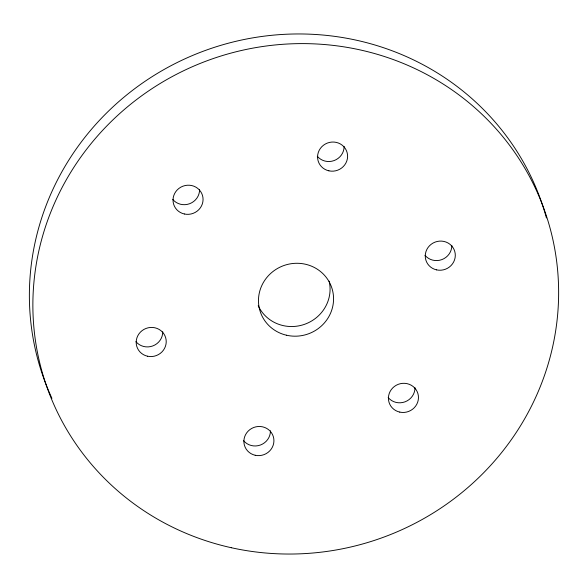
<?xml version="1.0" encoding="UTF-8"?>
<svg xmlns="http://www.w3.org/2000/svg" width="588" height="588" viewBox="0 0 588 588"><rect width="100%" height="100%" fill="white"/><g stroke="black" fill="none" stroke-linecap="round" stroke-linejoin="round"><path stroke-width="0.88" d="M51.935 398.333A264.012 254.038 -19.9 0 1 205.146 50.531A264.012 254.038 -19.9 0 1 546.421 217.95M329.148 281.152A37.713 36.294 -19.9 0 1 304.363 324.385A37.713 36.294 -19.9 0 1 258.213 305.731M162.736 331.772A15.09 14.516 -19.9 0 1 152.74 345.957A15.09 14.516 -19.9 0 1 135.924 341.657M199.575 189.549A15.09 14.516 -19.9 0 1 189.579 203.735A15.09 14.516 -19.9 0 1 172.762 199.435M344.112 146.383A15.09 14.516 -19.9 0 1 334.116 160.568A15.09 14.516 -19.9 0 1 317.299 156.268M451.812 245.439A15.09 14.516 -19.9 0 1 441.816 259.624A15.09 14.516 -19.9 0 1 424.999 255.324M414.974 387.661A15.09 14.516 -19.9 0 1 404.978 401.847A15.09 14.516 -19.9 0 1 388.161 397.547M270.436 430.828A15.09 14.516 -19.9 0 1 260.44 445.013A15.09 14.516 -19.9 0 1 243.623 440.713M231.282 547.715A264.012 254.038 -19.9 0 0 548.692 223.286A264.012 254.038 -19.9 0 0 107.273 125.479A264.012 254.038 -19.9 0 0 231.282 547.715M286.459 335.211A37.713 36.294 -19.9 0 0 332.242 289.274A37.713 36.294 -19.9 0 0 269.341 274.721A37.713 36.294 -19.9 0 0 286.459 335.211M147.529 356.218A15.09 14.516 -19.9 0 0 165.662 337.681A15.09 14.516 -19.9 0 0 140.444 332.088A15.09 14.516 -19.9 0 0 147.529 356.218M184.367 213.995A15.09 14.516 -19.9 0 0 202.5 195.459A15.09 14.516 -19.9 0 0 177.282 189.865A15.09 14.516 -19.9 0 0 184.367 213.995M328.905 170.829A15.09 14.516 -19.9 0 0 347.038 152.292A15.09 14.516 -19.9 0 0 321.82 146.699A15.09 14.516 -19.9 0 0 328.905 170.829M436.605 269.885A15.09 14.516 -19.9 0 0 454.737 251.348A15.09 14.516 -19.9 0 0 429.512 245.755A15.09 14.516 -19.9 0 0 436.605 269.885M399.766 412.107A15.09 14.516 -19.9 0 0 417.899 393.57A15.09 14.516 -19.9 0 0 392.674 387.977A15.09 14.516 -19.9 0 0 399.766 412.107M255.229 455.274A15.09 14.516 -19.9 0 0 273.361 436.737A15.09 14.516 -19.9 0 0 248.136 431.144A15.09 14.516 -19.9 0 0 255.229 455.274"/></g></svg>
